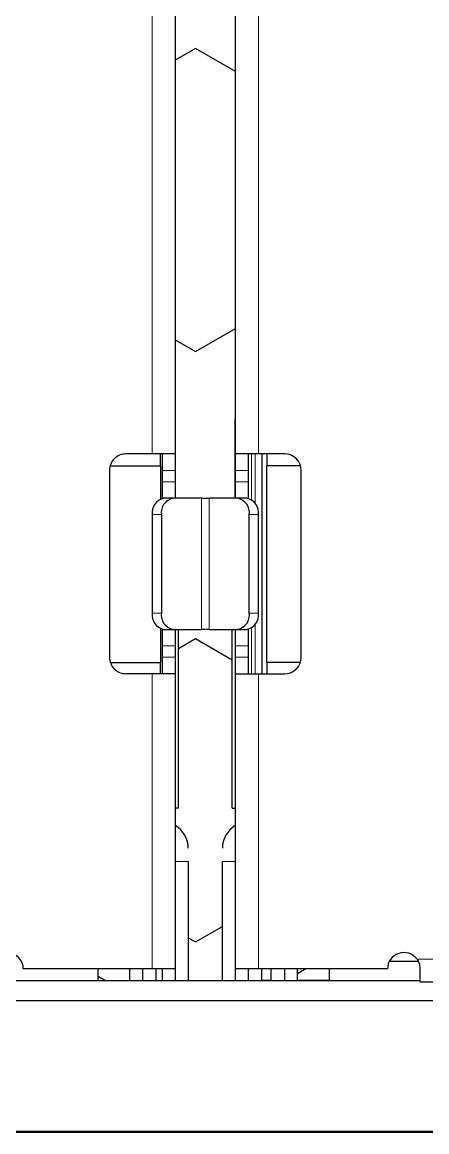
# Model space of a CAD drawing. Extents: x -260425 to 1294666, y -169889 to -2349.
# Drawn here: x 1001126.6 to 1001188.3, y -26633.6 to -26464.4 of the extents above; entities that cross this region are included whole.
import ezdxf

# ---------------------------------------------------------------- set-up
doc = ezdxf.new("R2010")
doc.units = 0
doc.header["$LTSCALE"] = 100
doc.layers.add('case', color=7, linetype='Continuous')
doc.layers.add('marking', color=7, linetype='Continuous')

# ---------------------------------------------------------------- blocks, each defined once
blk = doc.blocks.new('АТС')
at = {"layer": 'case', "lineweight": 18}
for points in [[(2689.4, 30.29), (2689.4, 30.29), (2689.4, -61.71), (2689.4, -61.71)], [(2705.6, -61.71), (2705.6, -61.71), (2705.6, 30.29), (2705.6, 30.29)], [(2704.54, -68.67), (2704.54, -68.67), (2704.54, -61.71), (2704.54, -61.71)], [(2705.08, -61.71), (2705.08, -61.71), (2705.08, -69.18), (2705.08, -69.18)], [(2690.9, -64.21), (2690.9, -64.21), (2692.9, -64.21), (2692.9, -64.21)], [(2702.1, -64.21), (2702.1, -64.21), (2704.1, -64.21), (2704.1, -64.21)], [(2692.9, -65.96), (2692.9, -65.96), (2690.9, -65.96), (2690.9, -65.96)], [(2702.1, -65.96), (2702.1, -65.96), (2704.1, -65.96), (2704.1, -65.96)], [(2696.91, -88.46), (2696.91, -88.46), (2696.91, -68.46), (2696.91, -68.46)], [(2698.09, -68.46), (2698.09, -68.46), (2698.09, -88.46), (2698.09, -88.46)], [(2689.4, -70.96), (2689.4, -70.96), (2690.81, -70.96), (2690.81, -70.96)], [(2705.6, -70.96), (2705.6, -70.96), (2704.19, -70.96), (2704.19, -70.96)], [(2690.81, -85.96), (2690.81, -85.96), (2689.4, -85.96), (2689.4, -85.96)], [(2705.6, -85.96), (2705.6, -85.96), (2704.19, -85.96), (2704.19, -85.96)], [(2705.08, -87.74), (2705.08, -87.74), (2705.08, -95.21), (2705.08, -95.21)], [(2704.54, -95.21), (2704.54, -95.21), (2704.54, -88.25), (2704.54, -88.25)], [(2692.9, -90.96), (2692.9, -90.96), (2690.9, -90.96), (2690.9, -90.96)], [(2702.1, -90.96), (2702.1, -90.96), (2704.1, -90.96), (2704.1, -90.96)], [(2692.9, -92.71), (2692.9, -92.71), (2690.9, -92.71), (2690.9, -92.71)], [(2704.1, -92.71), (2704.1, -92.71), (2702.1, -92.71), (2702.1, -92.71)], [(2689.4, -95.21), (2689.4, -95.21), (2689.4, -140.21), (2689.4, -140.21)], [(2705.6, -140.21), (2705.6, -140.21), (2705.6, -95.21), (2705.6, -95.21)], [(2729.75, -138.71), (2729.75, -138.71), (2763.75, -138.71), (2763.75, -138.71)]]:
    blk.add_open_spline(points, degree=3, dxfattribs=at)
at = {"layer": 'case', "lineweight": 25}
for points in [[(2692.9, 30.29), (2692.9, 30.29), (2692.9, -61.71), (2692.9, -61.71)], [(2702.1, -61.71), (2702.1, -61.71), (2702.1, 30.29), (2702.1, 30.29)], [(2696, 0.09), (2696, 0.09), (2692.9, -1.7), (2692.9, -1.7)], [(2702.1, -3.43), (2702.1, -3.43), (2696, 0.09), (2696, 0.09)], [(2696, -46.1), (2696, -46.1), (2702.1, -42.58), (2702.1, -42.58)], [(2692.9, -44.31), (2692.9, -44.31), (2696, -46.1), (2696, -46.1)], [(2702.1, -56.4), (2702.1, -56.4), (2702, -56.46), (2702, -56.46)], [(2702, -56.46), (2702, -56.46), (2702, -68.46), (2702, -68.46)], [(2689.4, -61.71), (2689.4, -61.71), (2685.4, -61.71), (2685.4, -61.71)], [(2692.9, -61.71), (2692.9, -61.71), (2689.4, -61.71), (2689.4, -61.71)], [(2690.65, -63.51), (2690.65, -63.51), (2690.65, -61.71), (2690.65, -61.71)], [(2690.9, -61.71), (2690.9, -61.71), (2690.9, -64.21), (2690.9, -64.21)], [(2692.9, -61.71), (2692.9, -61.71), (2692.9, -64.21), (2692.9, -64.21)], [(2705.6, -61.71), (2705.6, -61.71), (2702.1, -61.71), (2702.1, -61.71)], [(2702.1, -64.21), (2702.1, -64.21), (2702.1, -61.71), (2702.1, -61.71)], [(2704.1, -64.21), (2704.1, -64.21), (2704.1, -61.71), (2704.1, -61.71)], [(2709.6, -61.71), (2709.6, -61.71), (2705.6, -61.71), (2705.6, -61.71)], [(2706.1, -61.71), (2706.1, -61.71), (2706.1, -95.21), (2706.1, -95.21)], [(2706.85, -61.71), (2706.85, -61.71), (2706.85, -63.51), (2706.85, -63.51)], [(2712.1, -64.21), (2712.1, -62.83), (2710.98, -61.71), (2709.6, -61.71)], [(2682.9, -64.21), (2682.9, -64.21), (2682.9, -92.71), (2682.9, -92.71)], [(2683, -63.51), (2683, -63.51), (2690.65, -63.51), (2690.65, -63.51)], [(2690.65, -63.51), (2690.65, -63.51), (2690.65, -68.57), (2690.65, -68.57)], [(2690.9, -64.21), (2690.9, -64.21), (2690.9, -65.96), (2690.9, -65.96)], [(2692.9, -64.21), (2692.9, -64.21), (2692.9, -65.96), (2692.9, -65.96)], [(2702.1, -65.96), (2702.1, -65.96), (2702.1, -64.21), (2702.1, -64.21)], [(2704.1, -65.96), (2704.1, -65.96), (2704.1, -64.21), (2704.1, -64.21)], [(2712, -63.51), (2712, -63.51), (2706.85, -63.51), (2706.85, -63.51)], [(2706.85, -93.51), (2706.85, -93.51), (2706.85, -63.51), (2706.85, -63.51)], [(2712.1, -92.71), (2712.1, -92.71), (2712.1, -64.21), (2712.1, -64.21)], [(2690.9, -65.96), (2690.9, -65.96), (2690.9, -68.46), (2690.9, -68.46)], [(2692.9, -65.96), (2692.9, -65.96), (2692.9, -68.46), (2692.9, -68.46)], [(2702.1, -68.46), (2702.1, -68.46), (2702.1, -65.96), (2702.1, -65.96)], [(2704.1, -68.46), (2704.1, -68.46), (2704.1, -65.96), (2704.1, -65.96)], [(2691.17, -68.46), (2690.01, -68.69), (2689.23, -69.79), (2689.4, -70.96)], [(2692.58, -68.46), (2691.42, -68.69), (2690.65, -69.79), (2690.81, -70.96)], [(2691.17, -68.46), (2691.17, -68.46), (2690.9, -68.46), (2690.9, -68.46)], [(2690.9, -68.46), (2690.9, -68.46), (2690.9, -68.49), (2690.9, -68.49)], [(2692.58, -68.46), (2692.58, -68.46), (2691.17, -68.46), (2691.17, -68.46)], [(2696.91, -68.46), (2696.91, -68.46), (2692.58, -68.46), (2692.58, -68.46)], [(2696.91, -68.46), (2696.91, -68.46), (2697.5, -68.46), (2697.5, -68.46)], [(2697.4, -68.46), (2697.4, -68.46), (2698.09, -68.46), (2698.09, -68.46)], [(2702.42, -68.46), (2702.42, -68.46), (2698.09, -68.46), (2698.09, -68.46)], [(2703.83, -68.46), (2703.83, -68.46), (2702.42, -68.46), (2702.42, -68.46)], [(2704.19, -70.96), (2704.35, -69.79), (2703.58, -68.69), (2702.42, -68.46)], [(2705.6, -70.96), (2705.77, -69.79), (2704.99, -68.69), (2703.83, -68.46)], [(2703.83, -68.46), (2703.83, -68.46), (2704.1, -68.46), (2704.1, -68.46)], [(2704.1, -68.49), (2704.1, -68.49), (2704.1, -68.46), (2704.1, -68.46)], [(2689.4, -70.96), (2689.4, -70.96), (2689.4, -85.96), (2689.4, -85.96)], [(2690.81, -70.96), (2690.81, -70.96), (2690.81, -85.96), (2690.81, -85.96)], [(2704.19, -85.96), (2704.19, -85.96), (2704.19, -70.96), (2704.19, -70.96)], [(2705.6, -85.96), (2705.6, -85.96), (2705.6, -70.96), (2705.6, -70.96)], [(2689.4, -85.96), (2689.23, -87.13), (2690.01, -88.22), (2691.17, -88.46)], [(2690.81, -85.96), (2690.65, -87.13), (2691.42, -88.22), (2692.58, -88.46)], [(2702.42, -88.46), (2703.58, -88.22), (2704.35, -87.13), (2704.19, -85.96)], [(2703.83, -88.46), (2704.99, -88.22), (2705.77, -87.13), (2705.6, -85.96)], [(2690.65, -88.35), (2690.65, -88.35), (2690.65, -93.51), (2690.65, -93.51)], [(2690.9, -88.43), (2690.9, -88.43), (2690.9, -88.46), (2690.9, -88.46)], [(2690.9, -88.46), (2690.9, -88.46), (2691.17, -88.46), (2691.17, -88.46)], [(2690.9, -88.46), (2690.9, -88.46), (2690.9, -90.96), (2690.9, -90.96)], [(2691.17, -88.46), (2691.17, -88.46), (2692.58, -88.46), (2692.58, -88.46)], [(2692.58, -88.46), (2692.58, -88.46), (2696.91, -88.46), (2696.91, -88.46)], [(2692.9, -88.46), (2692.9, -88.46), (2692.9, -90.96), (2692.9, -90.96)], [(2693.4, -115.71), (2693.4, -115.71), (2693.4, -88.46), (2693.4, -88.46)], [(2697.5, -88.46), (2697.5, -88.46), (2696.91, -88.46), (2696.91, -88.46)], [(2698.09, -88.46), (2698.09, -88.46), (2697.6, -88.46), (2697.6, -88.46)], [(2698.09, -88.46), (2698.09, -88.46), (2702.42, -88.46), (2702.42, -88.46)], [(2701.6, -115.71), (2701.6, -115.71), (2701.6, -88.46), (2701.6, -88.46)], [(2702.1, -90.96), (2702.1, -90.96), (2702.1, -88.46), (2702.1, -88.46)], [(2702.42, -88.46), (2702.42, -88.46), (2703.83, -88.46), (2703.83, -88.46)], [(2704.1, -88.46), (2704.1, -88.46), (2703.83, -88.46), (2703.83, -88.46)], [(2704.1, -88.46), (2704.1, -88.46), (2704.1, -88.43), (2704.1, -88.43)], [(2704.1, -90.96), (2704.1, -90.96), (2704.1, -88.46), (2704.1, -88.46)], [(2690.9, -90.96), (2690.9, -90.96), (2690.9, -92.71), (2690.9, -92.71)], [(2692.9, -90.96), (2692.9, -90.96), (2692.9, -92.71), (2692.9, -92.71)], [(2696, -89.91), (2696, -89.91), (2693.4, -91.41), (2693.4, -91.41)], [(2701.6, -93.15), (2701.6, -93.15), (2696, -89.91), (2696, -89.91)], [(2702.1, -92.71), (2702.1, -92.71), (2702.1, -90.96), (2702.1, -90.96)], [(2704.1, -92.71), (2704.1, -92.71), (2704.1, -90.96), (2704.1, -90.96)], [(2690.9, -92.71), (2690.9, -92.71), (2690.9, -95.21), (2690.9, -95.21)], [(2692.9, -92.71), (2692.9, -92.71), (2692.9, -95.21), (2692.9, -95.21)], [(2702.1, -95.21), (2702.1, -95.21), (2702.1, -92.71), (2702.1, -92.71)], [(2704.1, -95.21), (2704.1, -95.21), (2704.1, -92.71), (2704.1, -92.71)], [(2709.6, -95.21), (2710.98, -95.21), (2712.1, -94.09), (2712.1, -92.71)], [(2683.03, -93.51), (2683.03, -93.51), (2690.65, -93.51), (2690.65, -93.51)], [(2690.65, -95.21), (2690.65, -95.21), (2690.65, -93.51), (2690.65, -93.51)], [(2706.85, -93.51), (2706.85, -93.51), (2706.85, -95.21), (2706.85, -95.21)], [(2711.97, -93.51), (2711.97, -93.51), (2706.85, -93.51), (2706.85, -93.51)], [(2689.4, -95.21), (2689.4, -95.21), (2685.4, -95.21), (2685.4, -95.21)], [(2692.9, -95.21), (2692.9, -95.21), (2689.4, -95.21), (2689.4, -95.21)], [(2692.9, -95.21), (2692.9, -95.21), (2692.9, -140.21), (2692.9, -140.21)], [(2702.1, -140.21), (2702.1, -140.21), (2702.1, -95.21), (2702.1, -95.21)], [(2702.1, -95.21), (2702.1, -95.21), (2705.6, -95.21), (2705.6, -95.21)], [(2705.6, -95.21), (2705.6, -95.21), (2709.6, -95.21), (2709.6, -95.21)], [(2693.4, -115.71), (2693.4, -115.71), (2692.9, -115.71), (2692.9, -115.71)], [(2701.6, -115.71), (2701.6, -115.71), (2702.1, -115.71), (2702.1, -115.71)], [(2694.9, -121.81), (2694.9, -120.39), (2694.15, -119.08), (2692.94, -118.36)], [(2702.06, -118.36), (2700.85, -119.09), (2700.1, -120.39), (2700.1, -121.81)], [(2694.9, -123.81), (2694.9, -123.81), (2694.9, -142.01), (2694.9, -142.01)], [(2700.1, -142.01), (2700.1, -142.01), (2700.1, -123.81), (2700.1, -123.81)], [(2696, -136.1), (2696, -136.1), (2700.1, -133.73), (2700.1, -133.73)], [(2694.9, -135.47), (2694.9, -135.47), (2696, -136.1), (2696, -136.1)], [(2689.4, -140.21), (2689.4, -140.21), (2669.75, -140.21), (2669.75, -140.21)], [(2681.15, -142.01), (2681.15, -142.01), (2681.15, -140.21), (2681.15, -140.21)], [(2685.95, -140.21), (2685.95, -140.21), (2685.95, -142.01), (2685.95, -142.01)], [(2687.95, -142.01), (2687.95, -142.01), (2687.95, -140.21), (2687.95, -140.21)], [(2692.9, -140.21), (2692.9, -140.21), (2689.4, -140.21), (2689.4, -140.21)], [(2689.95, -140.21), (2689.95, -140.21), (2689.95, -142.01), (2689.95, -142.01)], [(2690.9, -140.21), (2690.9, -140.21), (2690.9, -142.01), (2690.9, -142.01)], [(2692.9, -140.21), (2692.9, -140.21), (2692.9, -142.01), (2692.9, -142.01)], [(2705.6, -140.21), (2705.6, -140.21), (2702.1, -140.21), (2702.1, -140.21)], [(2702.1, -142.01), (2702.1, -142.01), (2702.1, -140.21), (2702.1, -140.21)], [(2704.1, -142.01), (2704.1, -142.01), (2704.1, -140.21), (2704.1, -140.21)], [(2725.25, -140.21), (2725.25, -140.21), (2705.6, -140.21), (2705.6, -140.21)], [(2706.1, -142.01), (2706.1, -142.01), (2706.1, -140.21), (2706.1, -140.21)], [(2707.55, -142.01), (2707.55, -142.01), (2707.55, -140.21), (2707.55, -140.21)], [(2709.55, -140.21), (2709.55, -140.21), (2709.55, -142.01), (2709.55, -142.01)], [(2711.55, -142.01), (2711.55, -142.01), (2711.55, -140.21), (2711.55, -140.21)], [(2712.83, -140.21), (2712.83, -140.21), (2711.55, -140.95), (2711.55, -140.95)], [(2716.35, -140.21), (2716.35, -140.21), (2716.35, -142.01), (2716.35, -142.01)], [(2725.56, -139.01), (2725.56, -139.01), (2729.93, -139.01), (2729.93, -139.01)], [(2730.25, -142.21), (2730.25, -142.21), (2730.25, -140.21), (2730.25, -140.21)], [(2730.25, -142.01), (2730.25, -142.01), (2664.75, -142.01), (2664.75, -142.01)], [(2682.29, -142.01), (2682.29, -142.01), (2681.15, -141.35), (2681.15, -141.35)], [(2706.1, -141.91), (2706.1, -141.91), (2707.55, -141.91), (2707.55, -141.91)], [(2711.55, -141.91), (2711.55, -141.91), (2716.35, -141.91), (2716.35, -141.91)], [(2845.25, -142.21), (2845.25, -142.21), (2730.25, -142.21), (2730.25, -142.21)], [(1965, -145.01), (1965, -145.01), (3427, -145.01), (3427, -145.01)]]:
    blk.add_open_spline(points, degree=3, dxfattribs=at)
for points, knots in [([(2685.4, -61.71), (2684.74, -61.71), (2684.1, -61.97), (2683.63, -62.44), (2683.63, -62.44), (2683.16, -62.91), (2682.9, -63.54), (2682.9, -64.21)], [0, 0, 0, 0, 0.333333, 0.333333, 0.333333, 0.333333, 1, 1, 1, 1]), ([(2682.9, -92.71), (2682.9, -93.37), (2683.16, -94.01), (2683.63, -94.47), (2683.63, -94.47), (2684.1, -94.94), (2684.74, -95.21), (2685.4, -95.21)], [0, 0, 0, 0, 0.333333, 0.333333, 0.333333, 0.333333, 1, 1, 1, 1]), ([(2669.75, -140.21), (2669.75, -139.13), (2669.06, -138.18), (2668.04, -137.84), (2668.04, -137.84), (2667.02, -137.5), (2665.9, -137.85), (2665.25, -138.71)], [0, 0, 0, 0, 0.333333, 0.333333, 0.333333, 0.333333, 1, 1, 1, 1]), ([(2729.75, -138.71), (2729.1, -137.85), (2727.98, -137.5), (2726.96, -137.84), (2726.96, -137.84), (2725.94, -138.18), (2725.25, -139.13), (2725.25, -140.21)], [0, 0, 0, 0, 0.333333, 0.333333, 0.333333, 0.333333, 1, 1, 1, 1]), ([(2730.25, -140.21), (2730.23, -139.98), (2730.22, -139.76), (2730.16, -139.53), (2730.16, -139.53), (2730.1, -139.31), (2730, -139.08), (2729.87, -138.88), (2729.87, -138.88), (2729.83, -138.82), (2729.79, -138.76), (2729.75, -138.71)], [0, 0, 0, 0, 0.25, 0.25, 0.25, 0.25, 0.5, 0.5, 0.5, 0.5, 1, 1, 1, 1])]:
    blk.add_open_spline(points, degree=3, knots=knots, dxfattribs=at)
at = {"layer": 'case', "lineweight": 18}
for points in [[(2694.9, -123.81), (2694.87, -123.81), (2694.85, -123.81), (2694.76, -123.81), (2694.76, -123.81), (2694.68, -123.81), (2694.54, -123.81), (2694.36, -123.81), (2694.36, -123.81), (2694.19, -123.81), (2693.98, -123.81), (2693.73, -123.81), (2693.73, -123.81), (2693.48, -123.81), (2693.19, -123.81), (2692.9, -123.81)], [(2702.1, -123.81), (2701.81, -123.81), (2701.52, -123.81), (2701.27, -123.81), (2701.27, -123.81), (2701.02, -123.81), (2700.81, -123.81), (2700.64, -123.81), (2700.64, -123.81), (2700.46, -123.81), (2700.32, -123.81), (2700.24, -123.81), (2700.24, -123.81), (2700.15, -123.81), (2700.13, -123.81), (2700.1, -123.81)]]:
    blk.add_open_spline(points, degree=3, knots=[0, 0, 0, 0, 0.2, 0.2, 0.2, 0.2, 0.4, 0.4, 0.4, 0.4, 0.6, 0.6, 0.6, 0.6, 1, 1, 1, 1], dxfattribs=at)
at = {"layer": 'marking', "lineweight": 50}
blk.add_open_spline([(2769, -165.03), (2769, -165.03), (2628.5, -165.03), (2628.5, -165.03)], degree=3, dxfattribs=at)

msp = doc.modelspace()

# ---------------------------------------------------------------- block references
msp.add_blockref('АТС', (998457.03, -26468.52))

doc.saveas('drawing.dxf')
